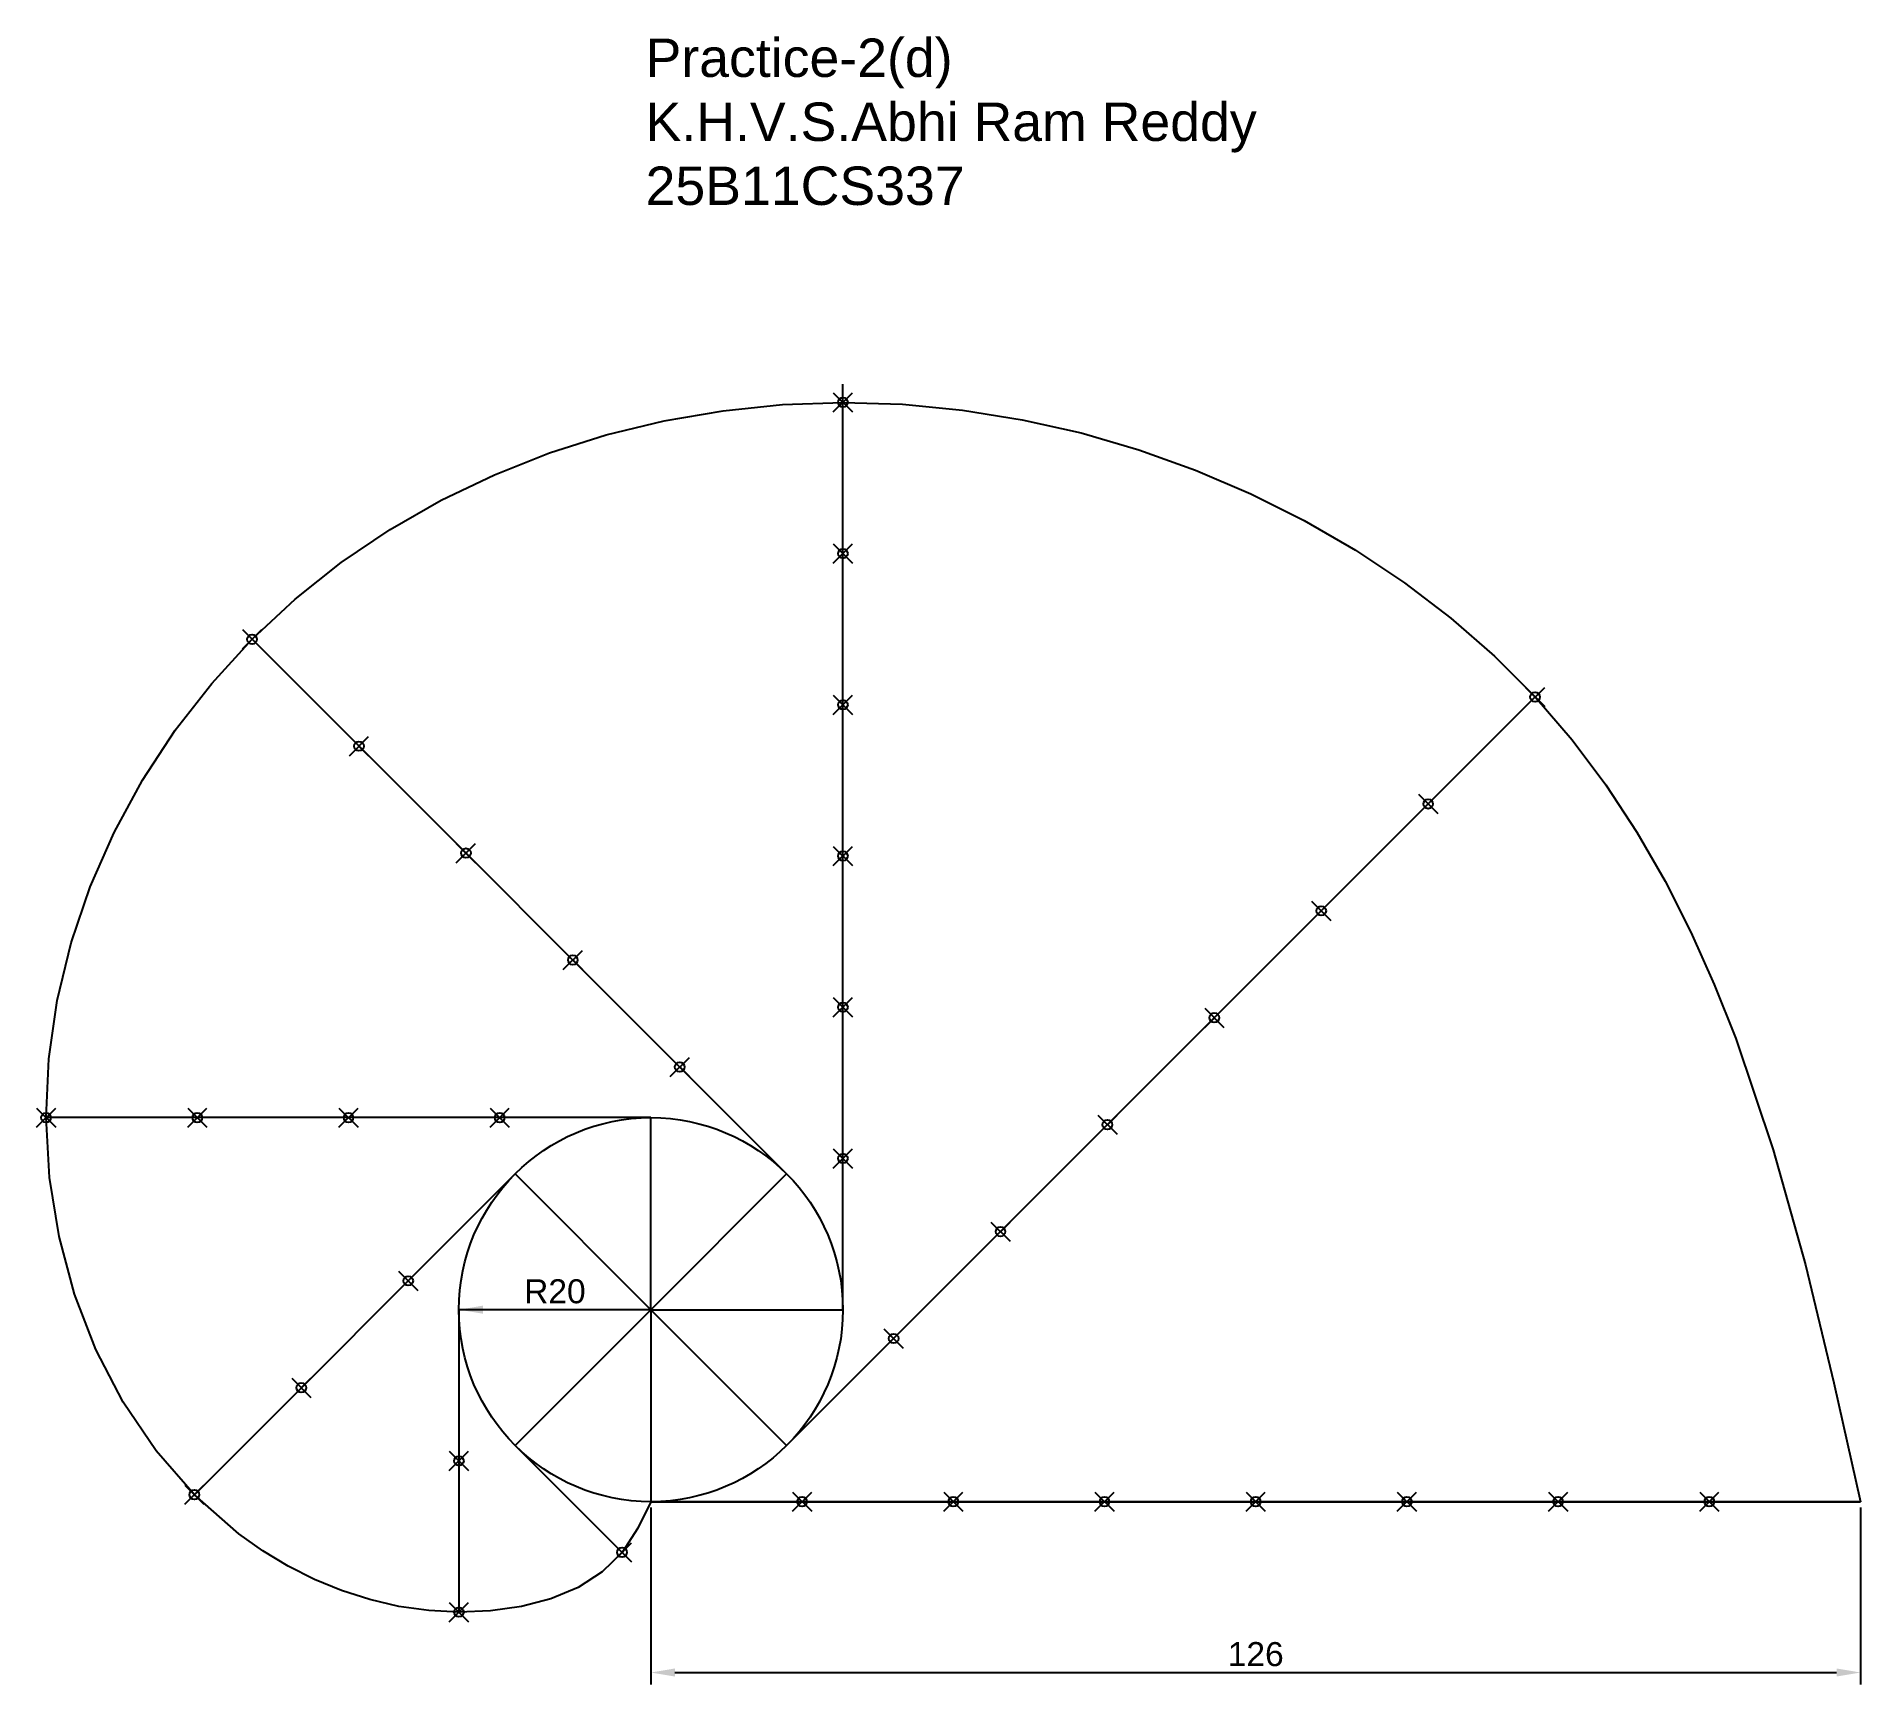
# Model space of a CAD drawing. Header units: millimetres. Extents: x 48 to 238, y 129 to 301.
import ezdxf

# ---------------------------------------------------------------- set-up
doc = ezdxf.new("R2010")
doc.units = ezdxf.units.MM
doc.header["$PDMODE"] = 35
doc.header["$PDSIZE"] = -2
doc.styles.get("Standard").update_dxf_attribs({"font": 'arial.ttf'})
doc.dimstyles.new('ISO-25', dxfattribs={"dimtxt": 2.5, "dimasz": 2.5, "dimexe": 1.25, "dimexo": 0.625, "dimtad": 1, "dimtxsty": 'Standard', "dimcen": 2.5, "dimadec": 0, "dimazin": 0, "dimtfac": 1, "dimtmove": 0, "dimatfit": 3, "dimfxl": 1, "dimarcsym": 0})

# ---------------------------------------------------------------- blocks, each defined once
blk = doc.blocks.new('*D9')
at = {"color": 0, "lineweight": -2, "transparency": 16777216}
for p, q in [((111.95, 147.9), (111.95, 129.48)), ((237.95, 147.9), (237.95, 129.48)), ((114.45, 130.73), (235.45, 130.73))]:
    blk.add_line(p, q, dxfattribs=at)
at = {"color": 0, "transparency": 16777216}
for points in [[(114.45, 131.15), (114.45, 130.31), (111.95, 130.73)], [(235.45, 131.15), (235.45, 130.31), (237.95, 130.73)]]:
    blk.add_solid(points, dxfattribs=at)
at = {"layer": 'Defpoints', "color": 0, "transparency": 16777216}
for p in [(111.95, 148.52), (237.95, 148.52), (237.95, 130.73)]:
    blk.add_point(p, dxfattribs=at)
at = {"color": 0, "transparency": 16777216, "insert": (174.95, 132.63), "char_height": 2.5, "attachment_point": 5}
blk.add_mtext('126', dxfattribs=at)
blk = doc.blocks.new('*D11')
at = {"color": 0, "lineweight": -2, "transparency": 16777216}
blk.add_line((105.56, 168.52), (94.45, 168.52), dxfattribs=at)
at = {"color": 0, "transparency": 16777216}
blk.add_solid([(94.45, 168.94), (94.45, 168.1), (91.95, 168.52)], dxfattribs=at)
at = {"layer": 'Defpoints', "color": 0, "transparency": 16777216}
for p in [(91.95, 168.52), (111.95, 168.52)]:
    blk.add_point(p, dxfattribs=at)
at = {"color": 0, "transparency": 16777216, "insert": (101.95, 170.42), "char_height": 2.5, "attachment_point": 5}
blk.add_mtext('R20', dxfattribs=at)

msp = doc.modelspace()

# ---------------------------------------------------------------- linework, layer by layer
for p, q in [((131.947, 168.521), (131.947, 264.897)), ((119.461, 262.152), (125.665, 262.796)), ((125.665, 262.796), (131.947, 263.021)), ((131.947, 263.021), (138.171, 262.825)), ((138.171, 262.825), (144.417, 262.218)), ((144.417, 262.218), (150.62, 261.216)), ((107.3, 259.628), (113.33, 261.095)), ((113.33, 261.095), (119.461, 262.152)), ((150.62, 261.216), (156.751, 259.83)), ((101.4, 257.757), (107.3, 259.628)), ((156.751, 259.83), (162.782, 258.074)), ((95.66, 255.487), (101.4, 257.757)), ((162.782, 258.074), (168.686, 255.962)), ((90.108, 252.822), (95.66, 255.487)), ((168.686, 255.962), (174.433, 253.508)), ((84.774, 249.767), (90.108, 252.822)), ((174.433, 253.508), (179.994, 250.725)), ((79.687, 246.328), (84.774, 249.767)), ((179.994, 250.725), (185.343, 247.627)), ((185.343, 247.627), (190.449, 244.227)), ((74.876, 242.508), (79.687, 246.328)), ((190.449, 244.227), (195.286, 240.539)), ((70.405, 238.347), (74.876, 242.508)), ((195.286, 240.539), (199.824, 236.575)), ((66.201, 233.753), (70.405, 238.347)), ((126.09, 182.663), (70.405, 238.347)), ((199.824, 236.575), (204.048, 232.337)), ((62.399, 228.861), (66.201, 233.753)), ((126.09, 154.379), (204.048, 232.337)), ((204.048, 232.337), (207.9, 227.879)), ((58.999, 223.674), (62.399, 228.861)), ((207.9, 227.879), (211.432, 223.177)), ((56.035, 218.229), (58.999, 223.674)), ((211.432, 223.177), (214.657, 218.259)), ((53.542, 212.565), (56.035, 218.229)), ((214.657, 218.259), (217.597, 213.144)), ((217.597, 213.144), (220.276, 207.847)), ((51.552, 206.719), (53.542, 212.565)), ((220.276, 207.847), (222.719, 202.385)), ((50.101, 200.728), (51.552, 206.719)), ((222.719, 202.385), (224.948, 196.774)), ((49.222, 194.631), (50.101, 200.728)), ((224.948, 196.774), (228.862, 185.173)), ((48.947, 188.521), (49.222, 194.631)), ((111.947, 188.521), (48.947, 188.521)), ((49.307, 182.273), (48.947, 188.521)), ((111.947, 168.521), (111.947, 188.521)), ((228.862, 185.173), (232.206, 173.176)), ((97.805, 182.663), (64.395, 149.252)), ((111.947, 168.521), (97.805, 182.663)), ((111.947, 168.521), (126.09, 182.663)), ((50.297, 176.136), (49.307, 182.273)), ((51.91, 170.137), (50.297, 176.136)), ((232.206, 173.176), (235.172, 160.914)), ((54.139, 164.361), (51.91, 170.137)), ((111.947, 168.521), (91.947, 168.521)), ((91.947, 168.521), (91.947, 137.021)), ((111.947, 168.521), (97.805, 154.379)), ((111.947, 168.521), (111.947, 148.521)), ((111.947, 168.521), (126.09, 154.379)), ((111.947, 168.521), (131.947, 168.521)), ((56.975, 158.891), (54.139, 164.361)), ((235.172, 160.914), (237.947, 148.521)), ((60.41, 153.812), (56.975, 158.891)), ((97.805, 154.379), (108.942, 143.242)), ((64.395, 149.252), (60.41, 153.812)), ((69.037, 145.173), (64.395, 149.252)), ((111.947, 148.521), (110.589, 145.778)), ((111.947, 148.521), (237.947, 148.521)), ((237.947, 148.521), (111.947, 148.521)), ((71.536, 143.403), (69.037, 145.173)), ((110.589, 145.778), (108.942, 143.242)), ((74.157, 141.817), (71.536, 143.403)), ((108.942, 143.242), (106.886, 141.212)), ((76.892, 140.431), (74.157, 141.817)), ((106.886, 141.212), (104.373, 139.599)), ((79.734, 139.26), (76.892, 140.431)), ((82.675, 138.318), (79.734, 139.26)), ((104.373, 139.599), (101.53, 138.406)), ((85.706, 137.621), (82.675, 138.318)), ((88.82, 137.183), (85.706, 137.621)), ((91.947, 137.021), (88.82, 137.183)), ((95.249, 137.149), (91.947, 137.021)), ((98.455, 137.6), (95.249, 137.149)), ((101.53, 138.406), (98.455, 137.6))]:
    msp.add_line(p, q)
msp.add_circle((111.947, 168.521), 20)
msp.add_circle((111.947, 168.521), 20)
msp.add_circle((111.947, 168.521), 20)
msp.add_circle((111.947, 168.521), 20)
msp.add_circle((111.947, 168.521), 20)
msp.add_circle((111.947, 168.521), 20)
msp.add_circle((111.947, 168.521), 20)
msp.add_circle((111.947, 168.521), 20)
for p in [(131.947, 263.021), (131.947, 247.271), (70.405, 238.347), (204.048, 232.337), (131.947, 231.521), (81.542, 227.211), (192.911, 221.2), (92.679, 216.074), (131.947, 215.771), (181.774, 210.063), (103.816, 204.937), (131.947, 200.021), (170.637, 198.926), (114.953, 193.8), (48.947, 188.521), (64.697, 188.521), (80.447, 188.521), (96.197, 188.521), (159.5, 187.789), (131.947, 184.271), (148.363, 176.652), (86.668, 171.526), (137.227, 165.515), (75.531, 160.389), (91.947, 152.771), (64.395, 149.252), (127.697, 148.521), (143.447, 148.521), (159.197, 148.521), (174.947, 148.521), (190.697, 148.521), (206.447, 148.521), (222.197, 148.521), (108.942, 143.242), (91.947, 137.021)]:
    msp.add_point(p)

# ---------------------------------------------------------------- texts
at = {"insert": (111.393, 300.913), "char_height": 4, "attachment_point": 1}
msp.add_mtext_dynamic_manual_height_columns('Practice-2(d)\\PK.H.V.S.Abhi Ram Reddy\\P25B11CS337', width=124.99609, gutter_width=12.5, heights=[0], dxfattribs=at)

# ---------------------------------------------------------------- dimensions: what is measured, and where the dimension line sits
dim = msp.add_radius_dim(center=(111.947, 168.521), mpoint=(91.947, 168.521), dimstyle='ISO-25')
dim.commit()
dim.dimension.update_dxf_attribs({"geometry": '*D11', "text_midpoint": (101.947, 168.521), "dimtype": 164})
dim = msp.add_linear_dim(base=(237.947, 130.73), p1=(111.947, 148.521), p2=(237.947, 148.521), dimstyle='ISO-25')
dim.commit()
dim.dimension.update_dxf_attribs({"geometry": '*D9', "text_midpoint": (174.947, 132.632)})

doc.saveas('drawing.dxf')
